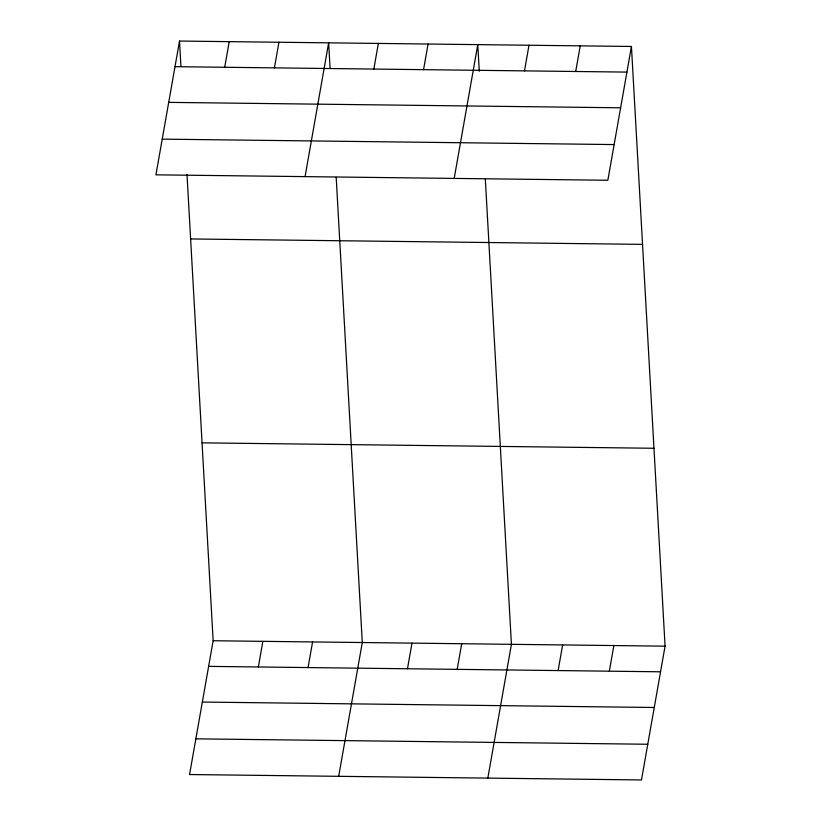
<?xml version="1.0" encoding="UTF-8"?>
<svg xmlns="http://www.w3.org/2000/svg" width="821" height="821" viewBox="0 0 821 821"><rect width="100%" height="100%" fill="white"/><g stroke="black" fill="none" stroke-linecap="round" stroke-linejoin="round"><path stroke-width="1.23" d="M179.522 41.05L155.928 174.832L607.848 180.261L631.441 46.469L179.522 41.05L180.938 66.419M224.708 67.281L229.233 41.645M274.419 67.876L278.945 42.24M186.993 174.247L213.152 640.739L189.559 774.531L641.478 779.95L665.072 646.168L631.441 46.469M305.063 176.628L328.646 42.836L330.073 68.215M258.348 666.97L262.864 641.334M373.842 69.067L378.358 43.441M308.06 667.565L312.575 641.94M423.554 69.662L428.069 44.036M338.693 776.317L362.287 642.535L336.189 177.305M454.198 178.414L477.781 44.632L479.279 71.273M407.473 668.756L411.998 643.13M524.486 70.873L529.001 45.247M457.184 669.351L461.71 643.726M575.706 71.489L580.221 45.863M487.828 778.103L511.421 644.321L485.324 179.101M558.116 670.562L562.642 644.937M609.336 671.178L613.851 645.552M174.996 66.675L626.916 72.104M168.705 102.368L620.625 107.797M162.219 139.139L614.139 144.568M190.616 238.952L642.535 244.371M202.048 442.847L653.978 448.266M213.152 640.739L665.072 646.168M208.637 666.375L660.556 671.794M202.335 702.058L654.255 707.486M195.86 738.838L647.779 744.257"/></g></svg>
